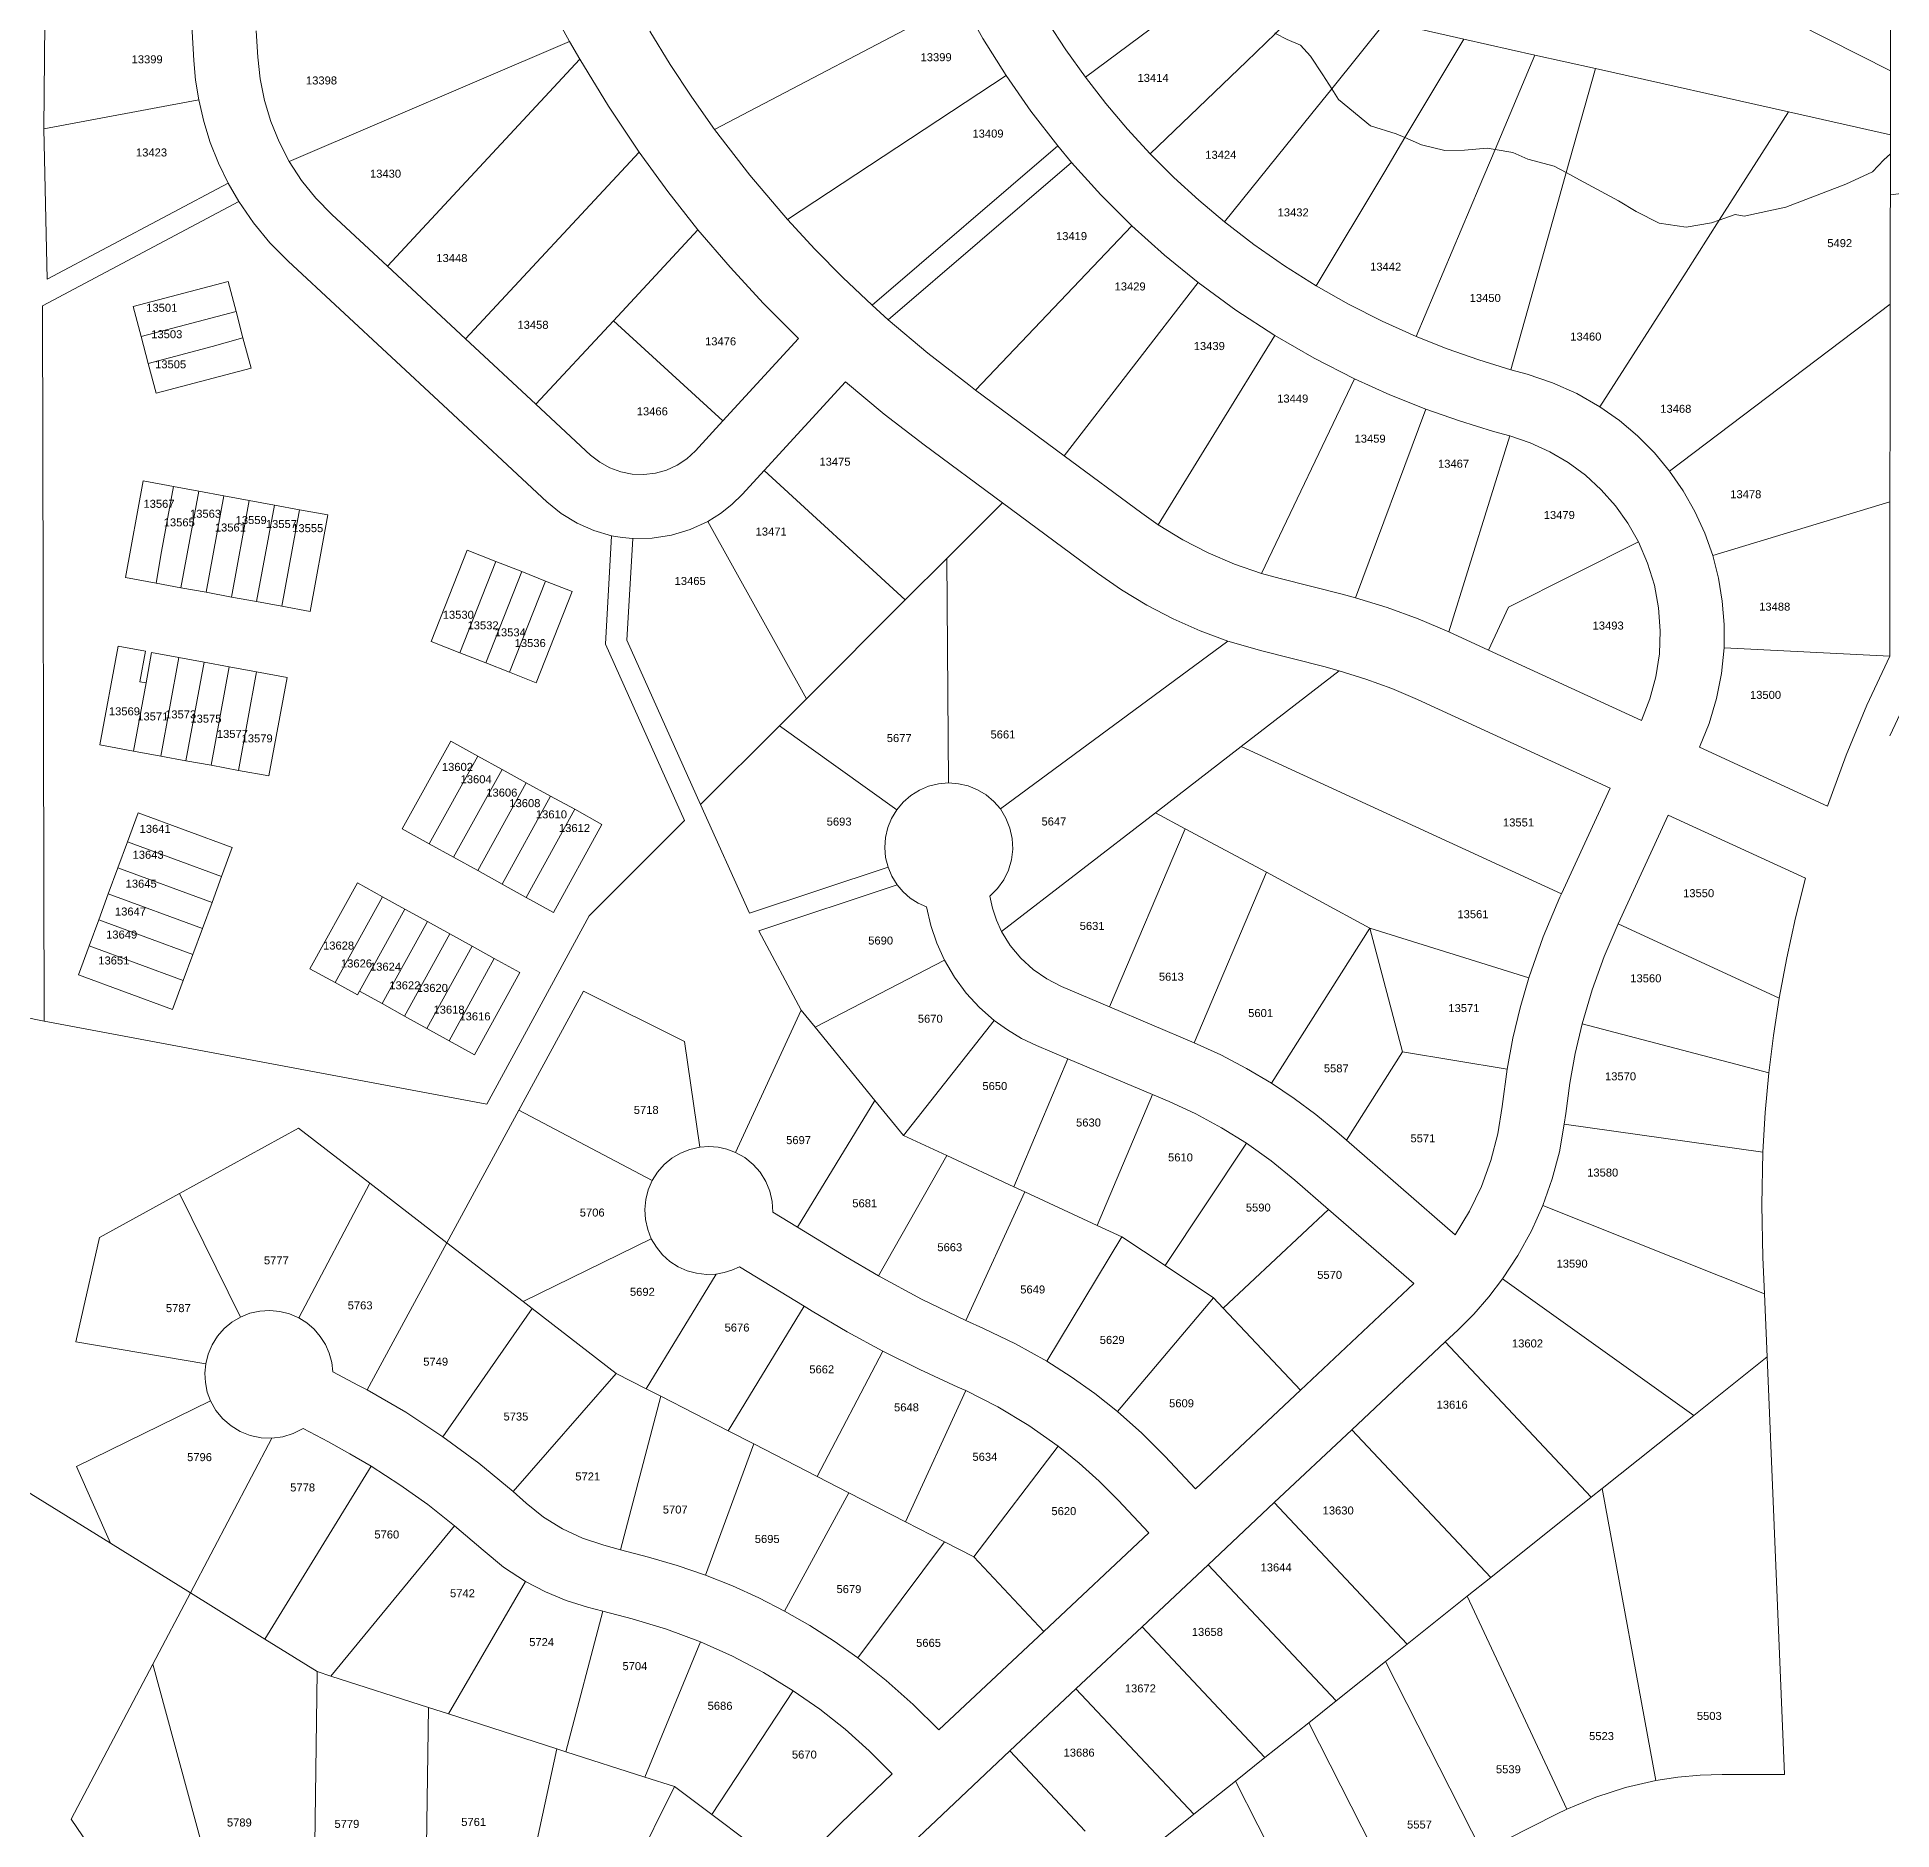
# Model space of a CAD drawing. Header units: feet. Extents: x 865220 to 2843432, y -2240498 to 970288.
# Drawn here: x 2836796 to 2838535, y 967101 to 968782 of the extents above; entities that cross this region are included whole.
import ezdxf
from ezdxf.enums import TextEntityAlignment as Align

# ---------------------------------------------------------------- set-up
doc = ezdxf.new("R2010")
doc.units = ezdxf.units.FT
doc.header["$LTSCALE"] = 0.015
doc.header["$MEASUREMENT"] = 0
doc.layers.add('Dakota County Addresses', color=7, linetype='Continuous')
doc.layers.add('Dakota County Parcels', color=7, linetype='Continuous')
doc.styles.add('Dimensions 100', font='arial.ttf')

# ---------------------------------------------------------------- blocks, each defined once
blk = doc.blocks.new('ACMAP_ANN_TEMPLATE_Dakota County Addresses')
at = {"layer": 'Dakota County Addresses', "style": 'Dimensions 100'}
blk.add_attdef('DakotaCountyAddress', text='', height=50, dxfattribs=at).set_placement((0, 0), align=Align.CENTER)

msp = doc.modelspace()

# ---------------------------------------------------------------- linework, layer by layer
at = {"layer": 'Dakota County Parcels', "lineweight": 5, "ltscale": 100}
for p, q in [((2836943.4, 968759.6), (2836940.9, 968803)), ((2837281.3, 968803.2), (2837295.5, 968777.5)), ((2837431.4, 968695.1), (2837662.9, 968816.2)), ((2838415.4, 968809.8), (2838533.5, 968750)), ((2836802.8, 968695.6), (2836803.6, 968795.4)), ((2837003.3, 968762.9), (2837001.9, 968787.5)), ((2838060.6, 968796.1), (2838133.6, 968779.7)), ((2837032.7, 968665.1), (2837295.5, 968777.5)), ((2837295.5, 968777.5), (2837305, 968760.8)), ((2837980.5, 968773.9), (2837968, 968779.4)), ((2837989.9, 968763.6), (2837980.5, 968773.9)), ((2838133.6, 968779.7), (2838200.2, 968764.8)), ((2837124.7, 968566.9), (2837305, 968760.8)), ((2838001.3, 968746.1), (2837989.9, 968763.6)), ((2838200.2, 968764.8), (2838256.9, 968752)), ((2838256.9, 968752), (2838437.9, 968711.4)), ((2838533.3, 968690), (2838533.5, 968750)), ((2837499.7, 968610.5), (2837704.5, 968745.6)), ((2836802.8, 968695.6), (2836947.9, 968722.8)), ((2838046.2, 968698.5), (2838016, 968723)), ((2838070, 968691), (2838046.2, 968698.5)), ((2838437.9, 968711.4), (2838533.3, 968690)), ((2836805.9, 968554.8), (2836802.8, 968695.6)), ((2837579, 968530.2), (2837753, 968679.6)), ((2837753, 968679.6), (2837766, 968664.1)), ((2838115.9, 968675.4), (2838093.9, 968680.7)), ((2837197.9, 968498.8), (2837360.6, 968673.7)), ((2837594.1, 968516.5), (2837766, 968664.1)), ((2838134.2, 968675.6), (2838115.9, 968675.4)), ((2838155.3, 968677.6), (2838134.2, 968675.6)), ((2838193.5, 968667.2), (2838179.5, 968673.4)), ((2838218.2, 968660.7), (2838193.5, 968667.2)), ((2838527.3, 968666.5), (2838516.4, 968655.4)), ((2836805.9, 968554.8), (2836975.4, 968644.7)), ((2836975.4, 968644.7), (2836985.4, 968627.4)), ((2838278.4, 968628.2), (2838241.8, 968647.8)), ((2838516.4, 968655.4), (2838491.5, 968643.8)), ((2836801.5, 968529.8), (2836985.4, 968627.4)), ((2838295, 968618.2), (2838278.4, 968628.2)), ((2838491.5, 968643.8), (2838435.3, 968622.1)), ((2838533.4, 968633.7), (2838612.7, 968643.4)), ((2837072.6, 968615.3), (2837124.7, 968566.9)), ((2838316.6, 968607.1), (2838295, 968618.2)), ((2838396.3, 968613.6), (2838387.8, 968615.2)), ((2838435.3, 968622.1), (2838396.3, 968613.6)), ((2837336.6, 968515.7), (2837415.8, 968601)), ((2837676, 968450.7), (2837822.5, 968604.7)), ((2838341.8, 968603.4), (2838316.6, 968607.1)), ((2838365.8, 968607.4), (2838341.8, 968603.4)), ((2837124.7, 968566.9), (2837197.9, 968498.8)), ((2836886.6, 968528.9), (2836975.5, 968552.4)), ((2836975.5, 968552.4), (2836982.9, 968524.4)), ((2837759, 968389.1), (2837884.6, 968551.4)), ((2836803.1, 967859.2), (2836801.5, 968529.8)), ((2836886.6, 968528.9), (2836894, 968500.8)), ((2836894, 968500.8), (2836982.9, 968524.4)), ((2836982.9, 968524.4), (2836989.4, 968499.8)), ((2837579, 968530.2), (2837594.1, 968516.5)), ((2838326.3, 968374.7), (2838533, 968531.3)), ((2838533.1, 968440.3), (2838533, 968531.3)), ((2837263.8, 968437.5), (2837336.6, 968515.7)), ((2837336.6, 968515.7), (2837439, 968421.8)), ((2836894, 968500.8), (2836900.7, 968475.7)), ((2836900.7, 968475.7), (2836960.6, 968491.6)), ((2836960.6, 968491.6), (2836989.4, 968499.8)), ((2836989.4, 968499.8), (2836997, 968471.3)), ((2837197.9, 968498.8), (2837263.8, 968437.5)), ((2837439, 968421.8), (2837509.9, 968499.1)), ((2837847.2, 968324.4), (2837956.3, 968501.8)), ((2836900.7, 968475.7), (2836908.1, 968447.7)), ((2836908.1, 968447.7), (2836997, 968471.3)), ((2837477.8, 968375.3), (2837554.1, 968458.5)), ((2837669.5, 968455.5), (2837676, 968450.7)), ((2837944, 968278.8), (2838031.1, 968461.1)), ((2838177.7, 968469.8), (2838193, 968465.5)), ((2837263.8, 968437.5), (2837315.1, 968389.8)), ((2837676, 968450.7), (2837759, 968389.1)), ((2838532.8, 968346), (2838533.1, 968440.3)), ((2837413.4, 968393.8), (2837439, 968421.8)), ((2838032.1, 968256), (2838097.9, 968432.8)), ((2838119.5, 968224.1), (2838176.8, 968407.7)), ((2838161.5, 968412), (2838176.8, 968407.7)), ((2837627.8, 968399.3), (2837701.1, 968345)), ((2837759, 968389.1), (2837831.7, 968335.3)), ((2837457.6, 968353.2), (2837477.8, 968375.3)), ((2837477.8, 968375.3), (2837610.1, 968254)), ((2836879.2, 968275), (2836895.9, 968365.5)), ((2836895.9, 968365.5), (2836924.4, 968360.2)), ((2836913.2, 968299.3), (2836924.4, 968360.2)), ((2836924.4, 968360.2), (2836948, 968355.9)), ((2836931.3, 968265.4), (2836948, 968355.9)), ((2836948, 968355.9), (2836971.6, 968351.5)), ((2836954.9, 968261.1), (2836971.6, 968351.5)), ((2836971.6, 968351.5), (2836995.2, 968347.2)), ((2836978.5, 968256.7), (2836995.2, 968347.2)), ((2836995.2, 968347.2), (2837018.8, 968342.8)), ((2837002.1, 968252.4), (2837018.8, 968342.8)), ((2837018.8, 968342.8), (2837042.4, 968338.5)), ((2837025.7, 968248), (2837042.4, 968338.5)), ((2837042.4, 968338.5), (2837069, 968333.6)), ((2837052.3, 968243.1), (2837069, 968333.6)), ((2837648.9, 968292.8), (2837701.1, 968345)), ((2837701.1, 968345), (2837790.1, 968279)), ((2837831.7, 968335.3), (2837847.2, 968324.4)), ((2838366.8, 968295.5), (2838532.8, 968346)), ((2838532.7, 968201.3), (2838532.8, 968346)), ((2837425.1, 968327.6), (2837517.4, 968161.3)), ((2836913.2, 968299.3), (2836908.2, 968269.7)), ((2837165.7, 968215), (2837199.4, 968300.6)), ((2837199.4, 968300.6), (2837226.4, 968290)), ((2837329.1, 968212.5), (2837334.9, 968314.2)), ((2837349.3, 968216.3), (2837354.8, 968311.5)), ((2838175.3, 968247.2), (2838297.3, 968308.3)), ((2837192.7, 968204.4), (2837226.4, 968290)), ((2837216.9, 968194.9), (2837250.6, 968280.5)), ((2837226.4, 968290), (2837250.6, 968280.5)), ((2837250.6, 968280.5), (2837272.9, 968271.7)), ((2837610.1, 968254), (2837648.9, 968292.8)), ((2837650.5, 968082.4), (2837648.9, 968292.8)), ((2836879.2, 968275), (2836908.2, 968269.7)), ((2836908.2, 968269.7), (2836931.3, 968265.4)), ((2836931.3, 968265.4), (2836954.9, 968261.1)), ((2837239.2, 968186.1), (2837272.9, 968271.7)), ((2837272.9, 968271.7), (2837298, 968261.8)), ((2837944, 968278.8), (2837961.3, 968274)), ((2837961.3, 968274), (2838019.5, 968259.3)), ((2836954.9, 968261.1), (2836978.5, 968256.7)), ((2836978.5, 968256.7), (2837002.1, 968252.4)), ((2837002.1, 968252.4), (2837025.7, 968248)), ((2837025.7, 968248), (2837052.3, 968243.1)), ((2837264.3, 968176.2), (2837298, 968261.8)), ((2837517.4, 968161.3), (2837610.1, 968254)), ((2838032.1, 968256), (2838019.5, 968259.3)), ((2838156.7, 968206.9), (2838175.3, 968247.2)), ((2836855.3, 968118.1), (2836872.4, 968210.5)), ((2836872.4, 968210.5), (2836897.9, 968205.8)), ((2837165.7, 968215), (2837192.7, 968204.4)), ((2837329.1, 968212.5), (2837403.2, 968047.2)), ((2837349.3, 968216.3), (2837418.3, 968062.3)), ((2837699.2, 968058), (2837912.3, 968215.4)), ((2837912.3, 968215.4), (2837944.2, 968206.1)), ((2838119.5, 968224.1), (2838156.7, 968206.9)), ((2836897.9, 968205.8), (2836892.7, 968177.3)), ((2836898.6, 968176.2), (2836903.8, 968204.7)), ((2836903.8, 968204.7), (2836929.4, 968200)), ((2836912.3, 968107.6), (2836929.4, 968200)), ((2836929.4, 968200), (2836953, 968195.7)), ((2836935.9, 968103.2), (2836953, 968195.7)), ((2836953, 968195.7), (2836976.6, 968191.3)), ((2837192.7, 968204.4), (2837216.9, 968194.9)), ((2837216.9, 968194.9), (2837239.2, 968186.1)), ((2837944.2, 968206.1), (2838002.4, 968191.5)), ((2838156.7, 968206.9), (2838300, 968140.9)), ((2838377.4, 968209.1), (2838532.7, 968201.3)), ((2836886.8, 968112.3), (2836898.6, 968176.2)), ((2836892.7, 968177.3), (2836898.6, 968176.2)), ((2836959.5, 968098.9), (2836976.6, 968191.3)), ((2836976.6, 968191.3), (2837002.2, 968186.6)), ((2836985.1, 968094.1), (2837002.2, 968186.6)), ((2837002.2, 968186.6), (2837030.7, 968181.3)), ((2837013.6, 968088.9), (2837030.7, 968181.3)), ((2837239.2, 968186.1), (2837264.3, 968176.2)), ((2837924.9, 968116.7), (2838016.8, 968187.6)), ((2838016.8, 968187.6), (2838002.4, 968191.5)), ((2837492.1, 968136), (2837517.4, 968161.3)), ((2838090.2, 968160.5), (2838270.6, 968077.4)), ((2837418.3, 968062.3), (2837492.1, 968136)), ((2837492.1, 968136), (2837602.1, 968057.3)), ((2836855.3, 968118.1), (2836886.8, 968112.3)), ((2836886.8, 968112.3), (2836912.3, 968107.6)), ((2836912.3, 968107.6), (2836935.9, 968103.2)), ((2837138.5, 968039.5), (2837184.1, 968121.7)), ((2837163.9, 968025.4), (2837209.4, 968107.6)), ((2837184.1, 968121.7), (2837209.4, 968107.6)), ((2837209.4, 968107.6), (2837232.2, 968095.1)), ((2837844.5, 968054.5), (2837924.9, 968116.7)), ((2837924.9, 968116.7), (2838225, 967978.4)), ((2838354.5, 968115.8), (2838474.5, 968060.5)), ((2836935.9, 968103.2), (2836959.5, 968098.9)), ((2836959.5, 968098.9), (2836985.1, 968094.1)), ((2836985.1, 968094.1), (2837013.6, 968088.9)), ((2837186.7, 968012.8), (2837232.2, 968095.1)), ((2837232.2, 968095.1), (2837254.9, 968082.5)), ((2837209.4, 968000.2), (2837254.9, 968082.5)), ((2837254.9, 968082.5), (2837277.7, 968069.9)), ((2838225, 967978.4), (2838270.6, 968077.4)), ((2836881.2, 968027.2), (2836891.2, 968054.5)), ((2836891.2, 968054.5), (2836979.4, 968022)), ((2837232.2, 967987.6), (2837277.7, 968069.9)), ((2837254.9, 967975.1), (2837300.4, 968057.8)), ((2837277.7, 968069.9), (2837300.4, 968057.8)), ((2837300.4, 968057.8), (2837325.8, 968043.3)), ((2837418.3, 968062.3), (2837464.2, 967960.2)), ((2837700.4, 967943.2), (2837844.5, 968054.5)), ((2837844.5, 968054.5), (2837872.3, 968039.5)), ((2837138.5, 968039.5), (2837163.9, 968025.4)), ((2837280.3, 967961), (2837325.8, 968043.3)), ((2837313.7, 967957.7), (2837403.2, 968047.2)), ((2837801.6, 967872.4), (2837872.3, 968039.5)), ((2837872.3, 968039.5), (2837948.5, 967998.6)), ((2838278.1, 967950.2), (2838325.2, 968052.3)), ((2838325.2, 968052.3), (2838453.9, 967993)), ((2836872.2, 968002.8), (2836881.2, 968027.2)), ((2836881.2, 968027.2), (2836969.4, 967994.8)), ((2836969.4, 967994.8), (2836979.4, 968022)), ((2837163.9, 968025.4), (2837186.7, 968012.8)), ((2836863.2, 967978.4), (2836872.2, 968002.8)), ((2836872.2, 968002.8), (2836960.4, 967970.4)), ((2837186.7, 968012.8), (2837209.4, 968000.2)), ((2837464.2, 967960.2), (2837594, 968003.4)), ((2836960.4, 967970.4), (2836969.4, 967994.8)), ((2837052.1, 967908.2), (2837096.6, 967988.8)), ((2837096.6, 967988.8), (2837120.2, 967975.7)), ((2837209.4, 968000.2), (2837232.2, 967987.6)), ((2837232.2, 967987.6), (2837254.9, 967975.1)), ((2837472.9, 967943.8), (2837602.5, 967987)), ((2837880.9, 967838.8), (2837948.5, 967998.6)), ((2837948.5, 967998.6), (2838045.4, 967946.4)), ((2836854.3, 967954), (2836863.2, 967978.4)), ((2836863.2, 967978.4), (2836951.4, 967946)), ((2836951.4, 967946), (2836960.4, 967970.4)), ((2837075.7, 967895.2), (2837120.2, 967975.7)), ((2837120.2, 967975.7), (2837141.2, 967964.1)), ((2837254.9, 967975.1), (2837280.3, 967961)), ((2838223.6, 967975.3), (2838225, 967978.4)), ((2836845.3, 967929.6), (2836854.3, 967954)), ((2836854.3, 967954), (2836942.5, 967921.6)), ((2837098.7, 967887.1), (2837141.2, 967964.1)), ((2837119.7, 967875.5), (2837162.2, 967952.5)), ((2837141.2, 967964.1), (2837162.2, 967952.5)), ((2837162.2, 967952.5), (2837183.2, 967940.9)), ((2837217.9, 967781.2), (2837313.7, 967957.7)), ((2838278.1, 967950.2), (2838429.1, 967880.6)), ((2836942.5, 967921.6), (2836951.4, 967946)), ((2837140.7, 967863.9), (2837183.2, 967940.9)), ((2837183.2, 967940.9), (2837204.2, 967929.3)), ((2837472.9, 967943.8), (2837512.5, 967869.3)), ((2837953.4, 967800.9), (2838045.4, 967946.4)), ((2838045.4, 967946.4), (2838194.5, 967899.8)), ((2838045.4, 967946.4), (2838076.2, 967830.4)), ((2836835.3, 967902.4), (2836845.3, 967929.6)), ((2836845.3, 967929.6), (2836933.5, 967897.2)), ((2836933.5, 967897.2), (2836942.5, 967921.6)), ((2837161.7, 967852.3), (2837204.2, 967929.3)), ((2837204.2, 967929.3), (2837224.8, 967917.9)), ((2837210.3, 967891.6), (2837224.8, 967917.9)), ((2837224.8, 967917.9), (2837248.9, 967904.6)), ((2837525.5, 967853.4), (2837646.9, 967916.1)), ((2836835.3, 967902.4), (2836923.5, 967870)), ((2836923.5, 967870), (2836933.5, 967897.2)), ((2837052.1, 967908.2), (2837075.7, 967895.2)), ((2837206.3, 967827.6), (2837248.9, 967904.6)), ((2837075.7, 967895.2), (2837096.7, 967883.6)), ((2837096.7, 967883.6), (2837098.7, 967887.1)), ((2837098.7, 967887.1), (2837119.7, 967875.5)), ((2837210.3, 967891.6), (2837182.7, 967840.6)), ((2837248, 967775.5), (2837308.5, 967887.1)), ((2837308.5, 967887.1), (2837403.3, 967839.9)), ((2837756.4, 967891.5), (2837801.6, 967872.4)), ((2836783.1, 967863), (2836803.1, 967859.2)), ((2837119.7, 967875.5), (2837140.7, 967863.9)), ((2837140.7, 967863.9), (2837161.7, 967852.3)), ((2837451.1, 967736), (2837512.5, 967869.3)), ((2837512.5, 967869.3), (2837525.5, 967853.4)), ((2837801.6, 967872.4), (2837880.9, 967838.8)), ((2836803.1, 967859.2), (2837217.9, 967781.2)), ((2837161.7, 967852.3), (2837182.7, 967840.6)), ((2837525.5, 967853.4), (2837581.6, 967784.8)), ((2837608.4, 967752), (2837693.4, 967859.7)), ((2838244.5, 967856.7), (2838419.5, 967810.6)), ((2837182.7, 967840.6), (2837206.3, 967827.6)), ((2837403.3, 967839.9), (2837417.5, 967740.9)), ((2837733, 967836.3), (2837762.5, 967823.8)), ((2838076.2, 967830.4), (2838023.7, 967747.4)), ((2838076.2, 967830.4), (2838174.2, 967814.2)), ((2837711.8, 967703.9), (2837762.5, 967823.8)), ((2837762.5, 967823.8), (2837841.8, 967790.2)), ((2838174.2, 967814.2), (2838169.4, 967779)), ((2837180.6, 967651.3), (2837248, 967775.5)), ((2837248, 967775.5), (2837372.9, 967709.6)), ((2837509, 967666), (2837581.6, 967784.8)), ((2837581.6, 967784.8), (2837608.4, 967752)), ((2837789.9, 967667.6), (2837841.8, 967790.2)), ((2837841.8, 967790.2), (2837857.5, 967783.6)), ((2836929.8, 967697.5), (2837041.4, 967758.9)), ((2837041.4, 967758.9), (2837108.2, 967707.3)), ((2838227.7, 967762.4), (2838229, 967772.6)), ((2838227.7, 967762.4), (2838413.9, 967736.4)), ((2837608.4, 967752), (2837648.9, 967733.2)), ((2837853.6, 967629.9), (2837929.9, 967744.6)), ((2838014.5, 967755.4), (2838023.7, 967747.4)), ((2838023.7, 967747.4), (2838125.5, 967658.7)), ((2837584.9, 967620.3), (2837648.9, 967733.2)), ((2837648.9, 967733.2), (2837711.8, 967703.9)), ((2837041.7, 967581), (2837108.2, 967707.3)), ((2837108.2, 967707.3), (2837180.6, 967651.3)), ((2837975.1, 967710.1), (2838006.8, 967682.6)), ((2836854.8, 967656.2), (2836929.8, 967697.5)), ((2836929.8, 967697.5), (2836987.1, 967581.7)), ((2837666.8, 967578.5), (2837722.1, 967699.1)), ((2837711.8, 967703.9), (2837722.1, 967699.1)), ((2837722.1, 967699.1), (2837789.9, 967667.6)), ((2837485.9, 967680.1), (2837509, 967666)), ((2837908.1, 967589.9), (2838006.8, 967682.6)), ((2838006.8, 967682.6), (2838086.7, 967613)), ((2838207.6, 967686.4), (2838415.3, 967603.6)), ((2836832.7, 967558.5), (2836854.8, 967656.2)), ((2837252.1, 967596.2), (2837372.1, 967655.1)), ((2837509, 967666), (2837554.2, 967638.4)), ((2837742.8, 967540.3), (2837812.9, 967656.9)), ((2837789.9, 967667.6), (2837812.9, 967656.9)), ((2837812.9, 967656.9), (2837853.6, 967629.9)), ((2837105.7, 967513.3), (2837180.6, 967651.3)), ((2837180.6, 967651.3), (2837252.1, 967596.2)), ((2837554.2, 967638.4), (2837584.9, 967620.3)), ((2838415.3, 967603.6), (2838413.9, 967637.6)), ((2837367.3, 967514.5), (2837432.9, 967621.9)), ((2837454.7, 967628.9), (2837515.3, 967591.9)), ((2837853.6, 967629.9), (2837898.8, 967599.8)), ((2837980.4, 967513), (2838086.7, 967613)), ((2838169.9, 967617.5), (2838349.1, 967489.4)), ((2838417.8, 967544.3), (2838415.3, 967603.6)), ((2837176.8, 967469.5), (2837260.3, 967589.8)), ((2837252.1, 967596.2), (2837260.3, 967589.8)), ((2837260.3, 967589.8), (2837339.1, 967528.9)), ((2837444, 967475.1), (2837515.3, 967591.9)), ((2837515.3, 967591.9), (2837522.9, 967587.2)), ((2837809, 967493), (2837898.8, 967599.8)), ((2837898.8, 967599.8), (2837908.1, 967589.9)), ((2837908.1, 967589.9), (2837980.4, 967513)), ((2837666.8, 967578.5), (2837683.3, 967571.1)), ((2838116.1, 967558.3), (2838127.8, 967569.3)), ((2836832.7, 967558.5), (2836954.6, 967537.9)), ((2837527.6, 967432.2), (2837589, 967549.8)), ((2838028.7, 967476.1), (2838116.1, 967558.3)), ((2838116.1, 967558.3), (2838253, 967412.7)), ((2838349.1, 967489.4), (2838417.8, 967544.3)), ((2838434.2, 967152.7), (2838417.8, 967544.3)), ((2837073.7, 967530.2), (2837097.6, 967517.6)), ((2837105.7, 967513.3), (2837097.6, 967517.6)), ((2837242.6, 967418.2), (2837339.1, 967528.9)), ((2837339.1, 967528.9), (2837367.3, 967514.5)), ((2837666.8, 967512.7), (2837659.2, 967516.1)), ((2836833.5, 967441.5), (2836959.1, 967503.1)), ((2837343.2, 967363.6), (2837381.1, 967507.4)), ((2837367.3, 967514.5), (2837381.1, 967507.4)), ((2837381.1, 967507.4), (2837444, 967475.1)), ((2837610.3, 967389.7), (2837666.8, 967512.7)), ((2837882, 967420.6), (2837980.4, 967513)), ((2838263.2, 967420.9), (2838349.1, 967489.4)), ((2836940.1, 967323), (2837016.5, 967468)), ((2837045.7, 967477.1), (2837069.6, 967464.6)), ((2837422.8, 967339.8), (2837468.1, 967462.7)), ((2837444, 967475.1), (2837468.1, 967462.7)), ((2837468.1, 967462.7), (2837527.6, 967432.2)), ((2837955.8, 967407.7), (2838028.7, 967476.1)), ((2838028.7, 967476.1), (2838158.9, 967337.6)), ((2837674.3, 967356.8), (2837753.5, 967460.6)), ((2837853.2, 967451.2), (2837882, 967420.6)), ((2836833.5, 967441.5), (2836865.3, 967369.6)), ((2837010, 967279.6), (2837109.5, 967441.8)), ((2837527.6, 967432.2), (2837557.3, 967416.9)), ((2836784.1, 967420), (2836865.3, 967369.6)), ((2837254.8, 967407.3), (2837242.6, 967418.2)), ((2837497, 967306.1), (2837557.3, 967416.9)), ((2837557.3, 967416.9), (2837610.3, 967389.7)), ((2838158.9, 967337.6), (2838253, 967412.7)), ((2838253, 967412.7), (2838263.2, 967420.9)), ((2838263.2, 967420.9), (2838313.5, 967147.1)), ((2837838.3, 967379.5), (2837809.5, 967410.1)), ((2837893.9, 967349.5), (2837955.8, 967407.7)), ((2837955.8, 967407.7), (2838080.5, 967275.1)), ((2837071.8, 967245.1), (2837187.7, 967386.1)), ((2837214.4, 967363), (2837187.7, 967386.1)), ((2837610.3, 967389.7), (2837646.7, 967371)), ((2837739.9, 967287), (2837838.3, 967379.5)), ((2836865.3, 967369.6), (2836940.1, 967323)), ((2837327.6, 967367.8), (2837343.2, 967363.6)), ((2837343.2, 967363.6), (2837369.3, 967356.7)), ((2837565.7, 967262.2), (2837646.7, 967371)), ((2837646.7, 967371), (2837674.3, 967356.8)), ((2837674.3, 967356.8), (2837739.9, 967287)), ((2837832, 967291.3), (2837893.9, 967349.5)), ((2837893.9, 967349.5), (2838013.8, 967221.9)), ((2837182.1, 967209.6), (2837254.3, 967333.7)), ((2838136.6, 967319.9), (2838158.9, 967337.6)), ((2836905, 967256.4), (2836940.1, 967323)), ((2836940.1, 967323), (2837010, 967279.6)), ((2837312.3, 967309.7), (2837326.8, 967305.9)), ((2838080.5, 967275.1), (2838136.6, 967319.9)), ((2838136.6, 967319.9), (2838230.1, 967120.4)), ((2837292, 967174.2), (2837326.8, 967305.9)), ((2837326.8, 967305.9), (2837354, 967298.7)), ((2837770, 967233.1), (2837832, 967291.3)), ((2837832, 967291.3), (2837947.2, 967168.7)), ((2837010, 967279.6), (2837058.8, 967249.3)), ((2837366.1, 967150.3), (2837418.1, 967277.2)), ((2837641.5, 967194.6), (2837739.9, 967287)), ((2838060, 967258.7), (2838080.5, 967275.1)), ((2836828.5, 967111.1), (2836905, 967256.4)), ((2836905, 967256.4), (2836961.3, 967048.7)), ((2838013.8, 967221.9), (2838060, 967258.7)), ((2838060, 967258.7), (2838150.7, 967080.2)), ((2837056.2, 967056.2), (2837058.8, 967249.3)), ((2837058.8, 967249.3), (2837071.8, 967245.1)), ((2837071.8, 967245.1), (2837163.3, 967215.6)), ((2837428.9, 967115.2), (2837505.1, 967231.4)), ((2837708.1, 967174.9), (2837770, 967233.1)), ((2837770, 967233.1), (2837880.5, 967115.5)), ((2837988.2, 967201.4), (2838013.8, 967221.9)), ((2837161.1, 967054.7), (2837163.3, 967215.6)), ((2837163.3, 967215.6), (2837182.1, 967209.6)), ((2837182.1, 967209.6), (2837283.6, 967176.9)), ((2837947.2, 967168.7), (2837988.2, 967201.4)), ((2837988.2, 967201.4), (2838070.5, 967039.5)), ((2837255.2, 967046.7), (2837283.6, 967176.9)), ((2837283.6, 967176.9), (2837292, 967174.2)), ((2837292, 967174.2), (2837366.1, 967150.3)), ((2837638.9, 967109.8), (2837708.1, 967174.9)), ((2837708.1, 967174.9), (2837778.7, 967099.7)), ((2837919.6, 967146.7), (2837947.2, 967168.7)), ((2837366.1, 967150.3), (2837393.7, 967141.5)), ((2838375.7, 967152.8), (2838434.2, 967152.7)), ((2837333, 967019.3), (2837393.7, 967141.5)), ((2837393.7, 967141.5), (2837428.9, 967115.2)), ((2837880.5, 967115.5), (2837919.6, 967146.7)), ((2837919.6, 967146.7), (2837993.9, 967000.5)), ((2837428.9, 967115.2), (2837502.6, 967060)), ((2837848.9, 967090.3), (2837880.5, 967115.5)), ((2838150.7, 967080.2), (2838220.3, 967115.6)), ((2838230.1, 967120.4), (2838220.3, 967115.6)), ((2836828.5, 967111.1), (2836892.4, 967017)), ((2837638.9, 967109.8), (2837612, 967084.2))]:
    msp.add_line(p, q, dxfattribs=at)
for points in [[(2837778.9, 968744), (2837911.2, 968842.5), (2837989.9, 968901.1), (2838019.9, 968923.4)], [(2837839.7, 968672.2), (2837929.8, 968758.8), (2837957.2, 968785.1), (2838039, 968863.7)], [(2837727.5, 968823), (2837743.5, 968795.9), (2837760.6, 968769.6), (2837778.9, 968744)], [(2838533.5, 968750), (2838533.5, 968786.7), (2838533.6, 968824.5)], [(2837662.9, 968816.2), (2837682.8, 968780.4), (2837704.5, 968745.6)], [(2837370.6, 968787.3), (2837389.9, 968755.9), (2837410.1, 968725.2), (2837431.4, 968695.1)], [(2837909.1, 968608.5), (2837991.1, 968710), (2838009.7, 968733), (2838060.6, 968796.1)], [(2837968, 968779.4), (2837957.2, 968785.1), (2837956.3, 968785.6)], [(2837995.2, 968548.4), (2838059.4, 968655.6), (2838078.4, 968687.4), (2838133.6, 968779.7)], [(2836943.4, 968759.6), (2836945, 968741.1), (2836947.9, 968722.8)], [(2837003.3, 968762.9), (2837005.4, 968742.4), (2837009.5, 968722.2), (2837015.4, 968702.5), (2837023.2, 968683.4), (2837032.7, 968665.1)], [(2837305, 968760.8), (2837331.9, 968716.7), (2837360.6, 968673.7)], [(2838088.8, 968500.9), (2838147.9, 968641), (2838162.8, 968676.3), (2838200.2, 968764.8)], [(2838177.7, 968469.8), (2838222.3, 968628.6), (2838229.5, 968654.5), (2838256.9, 968752)], [(2837704.5, 968745.6), (2837727.9, 968712), (2837753, 968679.6)], [(2837778.9, 968744), (2837798.2, 968719.3), (2837818.4, 968695.3), (2837839.7, 968672.2)], [(2838016, 968723), (2838009.7, 968733), (2838001.3, 968746.1)], [(2836947.9, 968722.8), (2836952.6, 968702.6), (2836958.7, 968682.7), (2836966.4, 968663.4), (2836975.4, 968644.7)], [(2838261, 968435), (2838341.8, 968561.3), (2838372.9, 968609.9), (2838437.9, 968711.4)], [(2837431.4, 968695.1), (2837464.5, 968652), (2837499.7, 968610.5)], [(2838093.9, 968680.7), (2838078.4, 968687.4), (2838070, 968691)], [(2838533, 968531.3), (2838533.1, 968571.3), (2838533.3, 968672.3), (2838533.3, 968690)], [(2837032.7, 968665.1), (2837044.4, 968647.2), (2837057.7, 968630.6), (2837072.6, 968615.3)], [(2837360.6, 968673.7), (2837387.5, 968636.8), (2837415.8, 968601)], [(2837766, 968664.1), (2837793.5, 968633.7), (2837822.5, 968604.7)], [(2837839.7, 968672.2), (2837861.9, 968650), (2837885.1, 968628.8), (2837909.1, 968608.5)], [(2838179.5, 968673.4), (2838162.8, 968676.3), (2838155.3, 968677.6)], [(2838533.5, 968672.5), (2838533.3, 968672.3), (2838527.3, 968666.5)], [(2838241.8, 968647.8), (2838229.5, 968654.5), (2838218.2, 968660.7)], [(2836985.4, 968627.4), (2836999.2, 968607.4), (2837014.7, 968588.7), (2837031.7, 968571.4)], [(2837499.7, 968610.5), (2837525.2, 968582.9), (2837551.7, 968556.1), (2837579, 968530.2)], [(2838387.8, 968615.2), (2838372.9, 968609.9), (2838365.8, 968607.4)], [(2837415.8, 968601), (2837445.9, 968565.8), (2837477.3, 968531.8), (2837509.9, 968499.1)], [(2837822.5, 968604.7), (2837852.9, 968577.3), (2837884.6, 968551.4)], [(2837909.1, 968608.5), (2837936.8, 968587.2), (2837965.5, 968567.1), (2837995.2, 968548.4)], [(2837031.7, 968571.4), (2837176.9, 968436.4), (2837274.2, 968345.9)], [(2837884.6, 968551.4), (2837919.8, 968525.6), (2837956.3, 968501.8)], [(2837995.2, 968548.4), (2838025.6, 968531.1), (2838056.9, 968515.3), (2838088.8, 968500.9)], [(2837594.1, 968516.5), (2837631.2, 968485.2), (2837669.5, 968455.5)], [(2837956.3, 968501.8), (2837993.2, 968480.5), (2838031.1, 968461.1)], [(2838088.8, 968500.9), (2838118, 968489.3), (2838147.7, 968478.9), (2838177.7, 968469.8)], [(2837554.1, 968458.5), (2837590.4, 968428.2), (2837627.8, 968399.3)], [(2838031.1, 968461.1), (2838064.2, 968446.2), (2838097.9, 968432.8)], [(2838261, 968435), (2838239.4, 968447.4), (2838216.6, 968457.6), (2838193, 968465.5)], [(2838097.9, 968432.8), (2838129.5, 968421.8), (2838161.5, 968412)], [(2838326.3, 968374.7), (2838312.1, 968391.9), (2838296.3, 968407.7), (2838279.3, 968422.2), (2838261, 968435)], [(2838724.2, 968428.6), (2838691.5, 968389.2), (2838660.5, 968348.4), (2838631.2, 968306.3), (2838603.8, 968263), (2838578.2, 968218.5), (2838554.5, 968173.1), (2838532.8, 968126.6)], [(2838297.3, 968308.3), (2838287.3, 968325.8), (2838275.6, 968342.1), (2838262.3, 968357.2), (2838247.5, 968370.8), (2838231.4, 968382.7), (2838214.1, 968392.9), (2838195.8, 968401.3), (2838176.8, 968407.7)], [(2837315.1, 968389.8), (2837323.7, 968383.1), (2837333.2, 968377.7), (2837343.4, 968373.9), (2837354.1, 968371.8), (2837365, 968371.4), (2837375.9, 968372.7), (2837386.4, 968375.6), (2837396.3, 968380.2), (2837405.4, 968386.3), (2837413.4, 968393.8)], [(2838366.8, 968295.5), (2838359.3, 968316.5), (2838350.1, 968336.9), (2838339, 968356.3), (2838326.3, 968374.7)], [(2837425.1, 968327.6), (2837436.8, 968334.9), (2837447.7, 968343.5), (2837457.6, 968353.2)], [(2837274.2, 968345.9), (2837287.7, 968335), (2837302.5, 968326), (2837318.3, 968319), (2837334.9, 968314.2)], [(2837354.8, 968311.5), (2837373, 968311.8), (2837391.1, 968314.6), (2837408.5, 968319.9), (2837425.1, 968327.6)], [(2837847.2, 968324.4), (2837870.1, 968310.4), (2837893.9, 968298.1), (2837918.6, 968287.5), (2837944, 968278.8)], [(2837334.9, 968314.2), (2837344.8, 968312.5), (2837354.8, 968311.5)], [(2838300, 968140.9), (2838307.9, 968161.1), (2838313.6, 968181.9), (2838316.8, 968203.3), (2838317.7, 968224.9), (2838316.1, 968246.5), (2838312.2, 968267.8), (2838305.8, 968288.5), (2838297.3, 968308.3)], [(2838377.4, 968209.1), (2838377.6, 968231), (2838375.8, 968252.7), (2838372.2, 968274.3), (2838366.8, 968295.5)], [(2837790.1, 968279), (2837812.8, 968263.3), (2837836.5, 968249), (2837861, 968236.2), (2837886.3, 968225), (2837912.3, 968215.4)], [(2838119.5, 968224.1), (2838090.9, 968236.3), (2838061.8, 968247), (2838032.1, 968256)], [(2838354.5, 968115.8), (2838363.5, 968138.2), (2838370.4, 968161.4), (2838375, 968185.1), (2838377.4, 968209.1)], [(2838532.7, 968201.3), (2838511.2, 968155.2), (2838491.8, 968108.3), (2838474.5, 968060.5)], [(2838090.2, 968160.5), (2838066.2, 968170.8), (2838041.7, 968179.8), (2838016.8, 968187.6)], [(2837650.5, 968082.4), (2837641.1, 968081.5), (2837632, 968079.3), (2837623.3, 968075.6), (2837615.3, 968070.6), (2837608.2, 968064.5), (2837602.1, 968057.3)], [(2837699.2, 968058), (2837693, 968065.1), (2837685.8, 968071.2), (2837677.7, 968076), (2837669, 968079.6), (2837659.9, 968081.7), (2837650.5, 968082.4)], [(2837602.1, 968057.3), (2837597.3, 968049.2), (2837593.7, 968040.5), (2837591.6, 968031.3), (2837590.9, 968021.9), (2837591.7, 968012.6), (2837594, 968003.4)], [(2837689.3, 967976.2), (2837696.4, 967983.3), (2837702.3, 967991.5), (2837706.8, 968000.5), (2837709.6, 968010.2), (2837710.9, 968020.2), (2837710.4, 968030.3), (2837708.2, 968040.1), (2837704.4, 968049.4), (2837699.2, 968058)], [(2837594, 968003.4), (2837597.6, 967994.9), (2837602.5, 967987)], [(2837602.5, 967987), (2837608.2, 967980.3), (2837614.8, 967974.5), (2837622.2, 967969.7), (2837630.1, 967966.1)], [(2838453.9, 967993), (2838444.4, 967955.8), (2838436.2, 967918.3), (2838429.1, 967880.6)], [(2837689.3, 967976.2), (2837691.8, 967964.9), (2837695.6, 967953.8), (2837700.4, 967943.2)], [(2838223.6, 967975.3), (2838207.9, 967938), (2838194.5, 967899.8)], [(2837630.1, 967966.1), (2837634, 967948.9), (2837639.6, 967932.1), (2837646.9, 967916.1)], [(2838278.1, 967950.2), (2838265.1, 967919.7), (2838253.9, 967888.5), (2838244.5, 967856.7)], [(2837700.4, 967943.2), (2837708.5, 967930), (2837718.4, 967918), (2837729.8, 967907.4), (2837742.6, 967898.6), (2837756.4, 967891.5)], [(2837646.9, 967916.1), (2837656.2, 967900.2), (2837667.1, 967885.4), (2837679.6, 967871.9), (2837693.4, 967859.7)], [(2838194.5, 967899.8), (2838186.4, 967871.6), (2838179.6, 967843), (2838174.2, 967814.2)], [(2838429.1, 967880.6), (2838423.8, 967845.7), (2838419.5, 967810.6)], [(2837693.4, 967859.7), (2837705.9, 967850.8), (2837719.1, 967842.9), (2837733, 967836.3)], [(2838244.5, 967856.7), (2838238, 967828.9), (2838232.8, 967800.9), (2838229, 967772.6)], [(2837953.4, 967800.9), (2837929.9, 967814.8), (2837905.7, 967827.5), (2837880.9, 967838.8)], [(2838419.5, 967810.6), (2838416.1, 967773.5), (2838413.9, 967736.4)], [(2838014.5, 967755.4), (2837994.9, 967771.6), (2837974.5, 967786.7), (2837953.4, 967800.9)], [(2837929.9, 967744.6), (2837906.6, 967759.1), (2837882.4, 967772.1), (2837857.5, 967783.6)], [(2838125.5, 967658.7), (2838138.9, 967680.8), (2838150, 967704.2), (2838158.9, 967728.4), (2838165.3, 967753.5), (2838169.4, 967779)], [(2838207.6, 967686.4), (2838216.3, 967711.2), (2838223.1, 967736.6), (2838227.7, 967762.4)], [(2837417.5, 967740.9), (2837408.3, 967738.9), (2837399.5, 967735.4), (2837391.4, 967730.6), (2837384.2, 967724.6), (2837378, 967717.5), (2837372.9, 967709.6)], [(2837451.1, 967736), (2837443, 967739), (2837434.6, 967740.9), (2837426, 967741.5), (2837417.5, 967740.9)], [(2837975.1, 967710.1), (2837953.1, 967728.1), (2837929.9, 967744.6)], [(2837485.9, 967680.1), (2837485.4, 967690), (2837483.1, 967699.7), (2837479.3, 967708.9), (2837474.1, 967717.4), (2837467.5, 967724.8), (2837459.8, 967731.1), (2837451.1, 967736)], [(2838413.9, 967736.4), (2838412.9, 967687), (2838413.9, 967637.6)], [(2837372.9, 967709.6), (2837369.2, 967700.9), (2837366.9, 967691.8), (2837366, 967682.4), (2837366.6, 967673), (2837368.7, 967663.8), (2837372.1, 967655.1)], [(2838169.9, 967617.5), (2838184.3, 967639.4), (2838196.9, 967662.5), (2838207.6, 967686.4)], [(2837372.1, 967655.1), (2837376.8, 967647.2), (2837382.7, 967640), (2837389.5, 967633.9), (2837397.2, 967628.9), (2837405.6, 967625.1), (2837414.5, 967622.7), (2837423.7, 967621.6), (2837432.9, 967621.9)], [(2837432.9, 967621.9), (2837440.4, 967623.3), (2837447.7, 967625.6), (2837454.7, 967628.9)], [(2837584.9, 967620.3), (2837625.4, 967598.6), (2837666.8, 967578.5)], [(2838127.8, 967569.3), (2838142.9, 967584.4), (2838156.9, 967600.5), (2838169.9, 967617.5)], [(2837041.7, 967581), (2837033, 967584.7), (2837023.9, 967587), (2837014.5, 967587.9), (2837005.1, 967587.3), (2836995.9, 967585.2), (2836987.1, 967581.7)], [(2837522.9, 967587.2), (2837555.7, 967567.9), (2837589, 967549.8)], [(2836987.1, 967581.7), (2836979, 967576.8), (2836971.8, 967570.8), (2836965.6, 967563.7), (2836960.6, 967555.7), (2836956.9, 967547), (2836954.6, 967537.9)], [(2837073.7, 967530.2), (2837072.7, 967539.1), (2837070.3, 967547.8), (2837066.7, 967556), (2837061.9, 967563.6), (2837056.1, 967570.4), (2837049.3, 967576.2), (2837041.7, 967581)], [(2837742.8, 967540.3), (2837713.5, 967556.7), (2837683.3, 967571.1)], [(2837589, 967549.8), (2837623.8, 967532.4), (2837659.2, 967516.1)], [(2836954.6, 967537.9), (2836953.7, 967529), (2836954.2, 967520.2), (2836956, 967511.4), (2836959.1, 967503.1)], [(2837809, 967493), (2837787.7, 967509.9), (2837765.6, 967525.7), (2837742.8, 967540.3)], [(2836959.1, 967503.1), (2836964.1, 967494.2), (2836970.5, 967486.3), (2836978.2, 967479.6), (2836986.9, 967474.3), (2836996.3, 967470.5), (2837006.3, 967468.4), (2837016.5, 967468)], [(2837176.8, 967469.5), (2837141.9, 967492.4), (2837105.7, 967513.3)], [(2837753.5, 967460.6), (2837725.9, 967480.1), (2837696.9, 967497.5), (2837666.8, 967512.7)], [(2837853.2, 967451.2), (2837831.7, 967472.7), (2837809, 967493)], [(2837016.5, 967468), (2837026.7, 967469.3), (2837036.5, 967472.4), (2837045.7, 967477.1)], [(2837109.5, 967441.8), (2837089.7, 967453.5), (2837069.6, 967464.6)], [(2837242.6, 967418.2), (2837210.4, 967444.8), (2837176.8, 967469.5)], [(2837809.5, 967410.1), (2837791.7, 967427.9), (2837773.1, 967444.8), (2837753.5, 967460.6)], [(2837187.7, 967386.1), (2837162.5, 967405.9), (2837136.4, 967424.4), (2837109.5, 967441.8)], [(2837254.8, 967407.3), (2837271.1, 967394.2), (2837288.8, 967383.2), (2837307.7, 967374.3), (2837327.6, 967367.8)], [(2837214.4, 967363), (2837233.6, 967347.3), (2837254.3, 967333.7)], [(2837422.8, 967339.8), (2837396.3, 967348.9), (2837369.3, 967356.7)], [(2837254.3, 967333.7), (2837272.9, 967324), (2837292.3, 967316), (2837312.3, 967309.7)], [(2837497, 967306.1), (2837472.8, 967318.5), (2837448.1, 967329.7), (2837422.8, 967339.8)], [(2837418.1, 967277.2), (2837386.4, 967289), (2837354, 967298.7)], [(2837565.7, 967262.2), (2837543.5, 967277.9), (2837520.6, 967292.5), (2837497, 967306.1)], [(2837505.1, 967231.4), (2837477.1, 967248.5), (2837448.1, 967263.8), (2837418.1, 967277.2)], [(2837641.5, 967194.6), (2837617.6, 967218.6), (2837592.3, 967241.1), (2837565.7, 967262.2)], [(2837597.8, 967153.5), (2837576.4, 967175), (2837553.7, 967195.2), (2837530, 967214), (2837505.1, 967231.4)], [(2837597.8, 967153.5), (2837549.8, 967107.2), (2837502.6, 967060)], [(2838375.7, 967152.8), (2838354.9, 967152.2), (2838334.1, 967150.3), (2838313.5, 967147.1)], [(2838313.5, 967147.1), (2838285, 967140.6), (2838257.1, 967131.7), (2838230.1, 967120.4)]]:
    msp.add_lwpolyline(points, dxfattribs=at)

# ---------------------------------------------------------------- block references
at = {"layer": 'Dakota County Addresses', "lineweight": 5, "ltscale": 100, "xscale": 0.15, "yscale": 0.15, "zscale": 0.15}
for p, values in [((2837639, 968759), {'DakotaCountyAddress': '13399'}), ((2836899.6, 968757), {'DakotaCountyAddress': '13399'}), ((2837063, 968737.2), {'DakotaCountyAddress': '13398'}), ((2837842.3, 968739.6), {'DakotaCountyAddress': '13414'}), ((2837687.6, 968687.4), {'DakotaCountyAddress': '13409'}), ((2836903.7, 968669.7), {'DakotaCountyAddress': '13423'}), ((2837905.8, 968667.5), {'DakotaCountyAddress': '13424'}), ((2837123, 968649.8), {'DakotaCountyAddress': '13430'}), ((2837973.6, 968613.5), {'DakotaCountyAddress': '13432'}), ((2837765.9, 968591.3), {'DakotaCountyAddress': '13419'}), ((2837185.2, 968570.7), {'DakotaCountyAddress': '13448'}), ((2838485.8, 968584.7), {'DakotaCountyAddress': '5492'}), ((2838060.3, 968562.6), {'DakotaCountyAddress': '13442'}), ((2837820.8, 968544.1), {'DakotaCountyAddress': '13429'}), ((2838153.6, 968533.3), {'DakotaCountyAddress': '13450'}), ((2836913.3, 968524.1), {'DakotaCountyAddress': '13501'}), ((2836918, 968499.3), {'DakotaCountyAddress': '13503'}), ((2837261.2, 968508.1), {'DakotaCountyAddress': '13458'}), ((2837437, 968492.6), {'DakotaCountyAddress': '13476'}), ((2837895, 968488.2), {'DakotaCountyAddress': '13439'}), ((2838247.9, 968497.1), {'DakotaCountyAddress': '13460'}), ((2836921.6, 968471.1), {'DakotaCountyAddress': '13505'}), ((2837973.2, 968439), {'DakotaCountyAddress': '13449'}), ((2838332.2, 968429.4), {'DakotaCountyAddress': '13468'}), ((2837373, 968427), {'DakotaCountyAddress': '13466'}), ((2838045.7, 968401.4), {'DakotaCountyAddress': '13459'}), ((2837544.2, 968379.8), {'DakotaCountyAddress': '13475'}), ((2838123.9, 968377.9), {'DakotaCountyAddress': '13467'}), ((2838397.8, 968349.3), {'DakotaCountyAddress': '13478'}), ((2836910.7, 968340.3), {'DakotaCountyAddress': '13567'}), ((2836954.3, 968331), {'DakotaCountyAddress': '13563'}), ((2836997.1, 968325.1), {'DakotaCountyAddress': '13559'}), ((2838223, 968329.8), {'DakotaCountyAddress': '13479'}), ((2836929.7, 968322.9), {'DakotaCountyAddress': '13565'}), ((2836977.6, 968318.1), {'DakotaCountyAddress': '13561'}), ((2837025.4, 968321.4), {'DakotaCountyAddress': '13557'}), ((2837050.1, 968317.5), {'DakotaCountyAddress': '13555'}), ((2837484.4, 968314.3), {'DakotaCountyAddress': '13471'}), ((2837408.5, 968268), {'DakotaCountyAddress': '13465'}), ((2838424.9, 968243.9), {'DakotaCountyAddress': '13488'}), ((2837191.2, 968236.3), {'DakotaCountyAddress': '13530'}), ((2837214.4, 968226.4), {'DakotaCountyAddress': '13532'}), ((2837239.9, 968219.8), {'DakotaCountyAddress': '13534'}), ((2838268.8, 968226.2), {'DakotaCountyAddress': '13493'}), ((2837258.6, 968209.8), {'DakotaCountyAddress': '13536'}), ((2838416.3, 968161.2), {'DakotaCountyAddress': '13500'}), ((2836878.3, 968145.8), {'DakotaCountyAddress': '13569'}), ((2836904.9, 968141), {'DakotaCountyAddress': '13571'}), ((2836931, 968142.9), {'DakotaCountyAddress': '13573'}), ((2836954.7, 968138.9), {'DakotaCountyAddress': '13575'}), ((2836979.5, 968124.6), {'DakotaCountyAddress': '13577'}), ((2837002.7, 968120.4), {'DakotaCountyAddress': '13579'}), ((2837604.4, 968120.7), {'DakotaCountyAddress': '5677'}), ((2837701.6, 968124.1), {'DakotaCountyAddress': '5661'}), ((2837190.4, 968093.7), {'DakotaCountyAddress': '13602'}), ((2837207.9, 968082.1), {'DakotaCountyAddress': '13604'}), ((2837232, 968069.6), {'DakotaCountyAddress': '13606'}), ((2837253.6, 968059.7), {'DakotaCountyAddress': '13608'}), ((2837278.5, 968049.2), {'DakotaCountyAddress': '13610'}), ((2836907.1, 968035.6), {'DakotaCountyAddress': '13641'}), ((2837300.1, 968036.4), {'DakotaCountyAddress': '13612'}), ((2837548.1, 968042.4), {'DakotaCountyAddress': '5693'}), ((2837749.4, 968042.5), {'DakotaCountyAddress': '5647'}), ((2838184.8, 968041.6), {'DakotaCountyAddress': '13551'}), ((2836900.5, 968011.3), {'DakotaCountyAddress': '13643'}), ((2836894, 967984.2), {'DakotaCountyAddress': '13645'}), ((2838353.6, 967975.3), {'DakotaCountyAddress': '13550'}), ((2836884, 967958.1), {'DakotaCountyAddress': '13647'}), ((2837785.2, 967944.6), {'DakotaCountyAddress': '5631'}), ((2838142.1, 967955.6), {'DakotaCountyAddress': '13561'}), ((2836875.7, 967936.5), {'DakotaCountyAddress': '13649'}), ((2837079, 967926.2), {'DakotaCountyAddress': '13628'}), ((2837587, 967930.9), {'DakotaCountyAddress': '5690'}), ((2836868.4, 967912.2), {'DakotaCountyAddress': '13651'}), ((2837095.8, 967909.4), {'DakotaCountyAddress': '13626'}), ((2837123, 967906.4), {'DakotaCountyAddress': '13624'}), ((2837859.4, 967897), {'DakotaCountyAddress': '5613'}), ((2838304.1, 967895.5), {'DakotaCountyAddress': '13560'}), ((2837141.1, 967888.9), {'DakotaCountyAddress': '13622'}), ((2837166.9, 967886.5), {'DakotaCountyAddress': '13620'}), ((2837182.5, 967866.1), {'DakotaCountyAddress': '13618'}), ((2837206.8, 967859.8), {'DakotaCountyAddress': '13616'}), ((2837633.5, 967857.6), {'DakotaCountyAddress': '5670'}), ((2837943.1, 967862.9), {'DakotaCountyAddress': '5601'}), ((2838133.6, 967867.6), {'DakotaCountyAddress': '13571'}), ((2838014, 967811.1), {'DakotaCountyAddress': '5587'}), ((2838280.4, 967803.6), {'DakotaCountyAddress': '13570'}), ((2837694, 967794.5), {'DakotaCountyAddress': '5650'}), ((2837367.3, 967772.1), {'DakotaCountyAddress': '5718'}), ((2837781.8, 967760.3), {'DakotaCountyAddress': '5630'}), ((2837510.1, 967743.8), {'DakotaCountyAddress': '5697'}), ((2838095.2, 967745.5), {'DakotaCountyAddress': '5571'}), ((2837868, 967727.6), {'DakotaCountyAddress': '5610'}), ((2838263.7, 967713.4), {'DakotaCountyAddress': '13580'}), ((2837572.1, 967684.6), {'DakotaCountyAddress': '5681'}), ((2837316.7, 967675.9), {'DakotaCountyAddress': '5706'}), ((2837940.9, 967680.6), {'DakotaCountyAddress': '5590'}), ((2837020.7, 967631.1), {'DakotaCountyAddress': '5777'}), ((2837651.8, 967643.4), {'DakotaCountyAddress': '5663'}), ((2838007.8, 967617.5), {'DakotaCountyAddress': '5570'}), ((2838235, 967628), {'DakotaCountyAddress': '13590'}), ((2837363.7, 967601.6), {'DakotaCountyAddress': '5692'}), ((2837729.5, 967603.8), {'DakotaCountyAddress': '5649'}), ((2836928.8, 967586.3), {'DakotaCountyAddress': '5787'}), ((2837099.2, 967588.9), {'DakotaCountyAddress': '5763'}), ((2837452.4, 967568.1), {'DakotaCountyAddress': '5676'}), ((2837804, 967556.5), {'DakotaCountyAddress': '5629'}), ((2838193.2, 967553.2), {'DakotaCountyAddress': '13602'}), ((2837170, 967536.1), {'DakotaCountyAddress': '5749'}), ((2837531.8, 967528.9), {'DakotaCountyAddress': '5662'}), ((2837611.2, 967493.3), {'DakotaCountyAddress': '5648'}), ((2837869, 967497.1), {'DakotaCountyAddress': '5609'}), ((2838122.6, 967495.8), {'DakotaCountyAddress': '13616'}), ((2837245.2, 967484.7), {'DakotaCountyAddress': '5735'}), ((2836948.7, 967446.6), {'DakotaCountyAddress': '5796'}), ((2837684.7, 967446.9), {'DakotaCountyAddress': '5634'}), ((2837312.5, 967428.5), {'DakotaCountyAddress': '5721'}), ((2837045.3, 967418.2), {'DakotaCountyAddress': '5778'}), ((2837394.5, 967397.5), {'DakotaCountyAddress': '5707'}), ((2837758.7, 967396), {'DakotaCountyAddress': '5620'}), ((2838015.8, 967396.6), {'DakotaCountyAddress': '13630'}), ((2837124.2, 967374.1), {'DakotaCountyAddress': '5760'}), ((2837480.7, 967369.9), {'DakotaCountyAddress': '5695'}), ((2837957.6, 967343.2), {'DakotaCountyAddress': '13644'}), ((2837195.1, 967319), {'DakotaCountyAddress': '5742'}), ((2837557.3, 967322.9), {'DakotaCountyAddress': '5679'}), ((2837893.2, 967282.8), {'DakotaCountyAddress': '13658'}), ((2837269.3, 967273.2), {'DakotaCountyAddress': '5724'}), ((2837631.9, 967272.5), {'DakotaCountyAddress': '5665'}), ((2837356.7, 967250.7), {'DakotaCountyAddress': '5704'}), ((2837830.4, 967229.8), {'DakotaCountyAddress': '13672'}), ((2837436.5, 967213.5), {'DakotaCountyAddress': '5686'}), ((2838363.6, 967204), {'DakotaCountyAddress': '5503'}), ((2838262.6, 967185.1), {'DakotaCountyAddress': '5523'}), ((2837515.5, 967167.8), {'DakotaCountyAddress': '5670'}), ((2837773, 967169.6), {'DakotaCountyAddress': '13686'}), ((2838175.3, 967154), {'DakotaCountyAddress': '5539'}), ((2836986, 967104.1), {'DakotaCountyAddress': '5789'}), ((2837086.8, 967102.8), {'DakotaCountyAddress': '5779'}), ((2837205.6, 967104.6), {'DakotaCountyAddress': '5761'}), ((2838092, 967102.2), {'DakotaCountyAddress': '5557'})]:
    msp.add_blockref('ACMAP_ANN_TEMPLATE_Dakota County Addresses', p, dxfattribs=at).add_auto_attribs(values)

doc.saveas('drawing.dxf')
